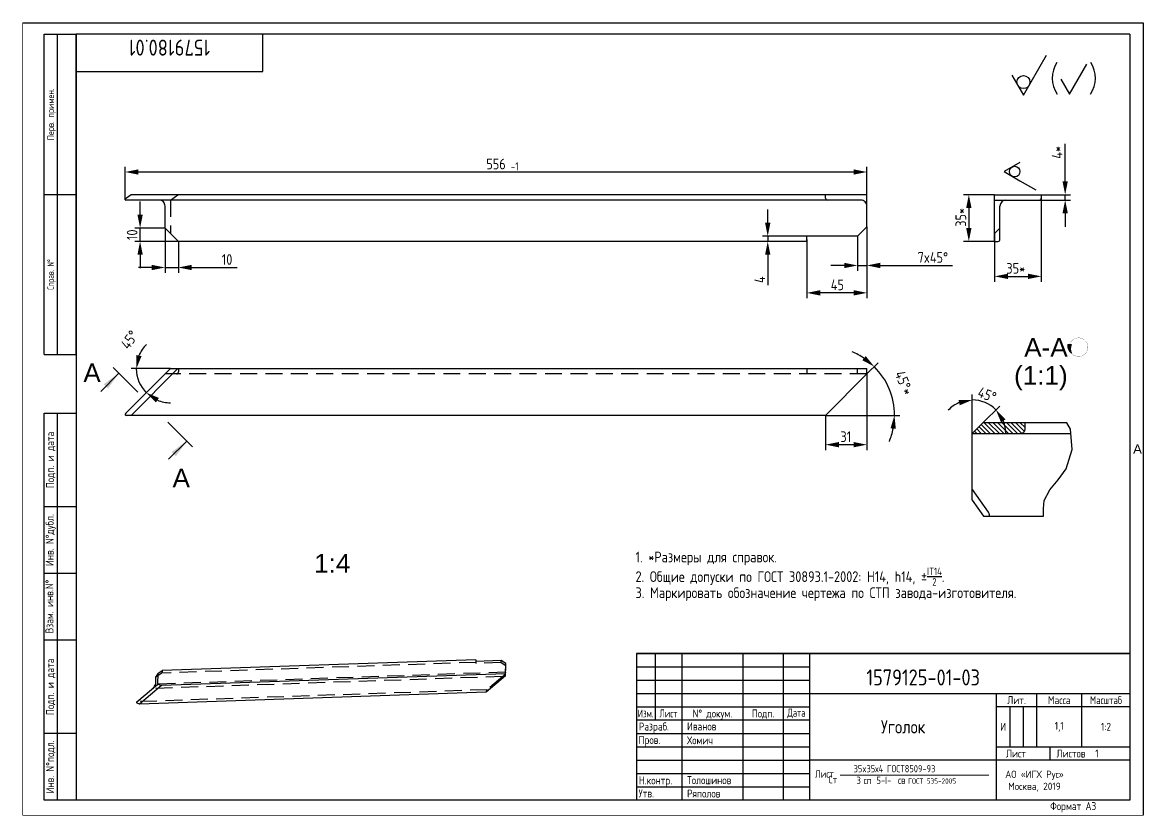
# Model space of a CAD drawing. Header units: millimetres. Extents: x 67 to 1345, y -32 to 378.
# Drawn here: x 66.5 to 486.7, y 58.6 to 355.8 of the extents above; entities that cross this region are included whole.
import ezdxf
from ezdxf.enums import TextEntityAlignment as Align

# ---------------------------------------------------------------- set-up
doc = ezdxf.new("R2010")
doc.units = ezdxf.units.MM
doc.linetypes.add('HIDDEN', pattern=[9.525, 6.35, -3.175])
for name, color, linetype in [('12_SURFACE_FINISH', 7, 'Continuous'), ('9_ALL_NOTES', 7, 'Continuous'), ('Bord', 1, 'Continuous'), ('Cont', 6, 'Continuous'), ('Dim', 7, 'Continuous'), ('Text', 3, 'Continuous'), ('Textb', 6, 'Continuous')]:
    doc.layers.add(name, color=color, linetype=linetype)
doc.layers.add('DEFAULT_2', color=8, linetype='HIDDEN', plot=False)
doc.styles.get("Standard").update_dxf_attribs({"font": 'arial.ttf'})
doc.styles.add('Style1', font='romans.shx', dxfattribs={"width": 0.8})
doc.styles.add('TEXTSTYLE_4', font='gostaproe.ttf')
doc.dimstyles.new('DIMSTYLE_3', dxfattribs={"dimtxt": 4, "dimasz": 5, "dimexe": 2, "dimexo": 0, "dimgap": 1, "dimtad": 1, "dimdec": 0, "dimlfac": 10, "dimdsep": 46, "dimtxsty": 'Standard', "dimblk": '_FILLED', "dimblk1": '_FILLED', "dimblk2": '_FILLED', "dimcen": 0.09, "dimadec": 0, "dimazin": 2, "dimtp": 0.8, "dimtm": 0.8, "dimtfac": 1, "dimtdec": 0, "dimtofl": 0, "dimtmove": 0, "dimatfit": 3, "dimldrblk": '_FILLED', "dimfxl": 1, "dimtolj": 1, "dimarcsym": 0})
doc.dimstyles.new('DIMSTYLE_7', dxfattribs={"dimtxt": 4, "dimasz": 5, "dimexe": 2, "dimexo": 0, "dimgap": 4, "dimtad": 1, "dimdec": 1, "dimlfac": 2, "dimdsep": 46, "dimtxsty": 'Standard', "dimblk": '_FILLED', "dimblk1": '_FILLED', "dimblk2": '_FILLED', "dimcen": 0.09, "dimadec": 1, "dimazin": 2, "dimtp": 0.5, "dimtm": 0.5, "dimtfac": 1, "dimtofl": 0, "dimtmove": 0, "dimatfit": 3, "dimldrblk": '_FILLED', "dimfxl": 1, "dimtolj": 1, "dimarcsym": 0})
doc.dimstyles.get("Standard").update_dxf_attribs({"dimtxt": 0.18, "dimasz": 0.18, "dimexe": 0.18, "dimexo": 0.0625, "dimgap": 0.09, "dimtad": 0, "dimtih": 1, "dimtoh": 1, "dimdec": 4, "dimzin": 0, "dimdsep": 46, "dimtxsty": 'Standard', "dimcen": 0.09, "dimadec": 0, "dimazin": 0, "dimtfac": 1, "dimtdec": 4, "dimtofl": 0, "dimtmove": 0, "dimatfit": 3, "dimfxl": 1, "dimtolj": 1, "dimtzin": 0, "dimarcsym": 0})

# ---------------------------------------------------------------- blocks, each defined once
blk = doc.blocks.new('A3')
at = {"layer": 'Bord'}
for p, q in [((230, 55), (295, 55)), ((230, 50), (295, 50)), ((230, 45), (295, 45)), ((370, 40), (370, 25)), ((375, 40), (375, 25)), ((230, 30), (295, 30)), ((230, 25), (295, 25)), ((230, 20), (295, 20)), ((230, 15), (295, 15)), ((230, 10), (295, 10))]:
    blk.add_line(p, q, dxfattribs=at)
at = {"layer": 'Cont'}
for p, q in [((415, 292), (20, 292)), ((20, 292), (20, 5)), ((90, 278), (90, 292)), ((415, 292), (415, 5)), ((20, 278), (90, 278)), ((8, 5), (8, 150)), ((8, 150), (20, 150)), ((13, 5), (13, 150)), ((8, 115), (20, 115)), ((20, 90), (8, 90)), ((20, 65), (8, 65)), ((230, 60), (415, 60)), ((415, 60), (230, 60)), ((230, 60), (230, 5)), ((237, 60), (237, 35)), ((247, 60), (247, 5)), ((270, 5), (270, 60)), ((285, 60), (285, 5)), ((295, 5), (295, 60)), ((295, 45), (415, 45)), ((365, 5), (365, 45)), ((380, 45), (380, 25)), ((397, 25), (397, 45)), ((230, 40), (295, 40)), ((415, 40), (365, 40)), ((295, 35), (230, 35)), ((20, 30), (8, 30)), ((365, 25), (415, 25)), ((385, 25), (385, 20)), ((415, 20), (295, 20)), ((20, 5), (8, 5)), ((415, 5), (20, 5))]:
    blk.add_line(p, q, dxfattribs=at)
at = {"layer": 'Text', "style": 'Style1', "width": 0.8}
for s, p in [('Подп. и дата', (10.5, 132.5)), ('Инв. N%%dдубл.', (10.5, 102.5)), ('Взам. инв.N%%d ', (10, 78.38)), ('Подп. и дата', (10.5, 47.5)), ('Инв. N%%dподл.', (10.5, 17.5))]:
    blk.add_text(s, height=3, rotation=90, dxfattribs=at).set_placement(p, align=Align.MIDDLE)
at = {"layer": 'Text', "style": 'Style1'}
for s, width, p in [('Лит.', 0.8, (372.5, 42.5)), ('Масса', 0.8, (388.5, 42.5)), ('Масштаб', 0.75, (406, 42.5)), ('Изм.', 0.7, (233.5, 37.5)), ('Лист', 0.7, (242, 37.5)), ('N%%d докум.', 0.8, (258.5, 37.5)), ('Подп.', 0.8, (277.5, 37.5)), ('Лист', 0.8, (372.27, 22.5)), ('Листов', 0.8, (392.9, 22.5))]:
    blk.add_text(s, height=3, dxfattribs=dict(at, width=width)).set_placement(p, align=Align.MIDDLE_CENTER)
at = {"layer": 'Text', "style": 'Style1', "width": 0.7}
blk.add_text('Дата', height=3, dxfattribs=at).set_placement((290, 37.5), align=Align.MIDDLE)
at = {"layer": 'Text', "style": 'Style1', "width": 0.8}
for s, p in [('Разpаб.', (230.92, 31.1)), ('Пpов.', (230.84, 26.08)), ('Н.контp.', (230.92, 10.92)), ('Утв.', (230.84, 6.06)), ('Фоpмат А3', (385.11, 1.29))]:
    blk.add_text(s, height=3, dxfattribs=at).set_placement(p)
at = {"layer": 'Text', "insert": (379.19, 12.14), "char_height": 2.7, "width": 28.4331, "attachment_point": 5, "style": 'Style1'}
blk.add_mtext('{\\W0.9;АО }«{\\W0.9;ИГХ\\~Рус}»{\\W0.9;\\PМосква, 2019}', dxfattribs=at)
at = {"layer": 'Text', "style": 'Style1', "width": 0.8}
for tag, p in [('ФИО', (249, 31)), ('И', (366.3, 31.02)), ('ФИО', (249, 26)), ('ГОСТ_СОРТАМЕНТА', (307, 14)), ('ФИО', (249, 11)), ('ФИО', (249, 6))]:
    blk.add_attdef(tag, p, '', height=3, dxfattribs=at)
for tag, p in [('200', (388.5, 32.5)), ('1:20', (406, 32.5))]:
    blk.add_attdef(tag, text='', height=3, dxfattribs=at).set_placement(p, align=Align.MIDDLE)
blk.add_attdef('СБОРОЧНЫЙ_ЧЕРТЕЖ', text='', height=3, dxfattribs=at).set_placement((330, 21.3), align=Align.CENTER)
for tag, p in [('1', (379, 22.5)), ('2', (402.6, 22.5))]:
    blk.add_attdef(tag, text='', height=3, dxfattribs=at).set_placement(p, align=Align.MIDDLE_CENTER)
blk.add_attdef('ЛИСТ', text='', height=3, dxfattribs=at).set_placement((295.75, 12.5), align=Align.MIDDLE_LEFT)
at = {"layer": 'Text', "style": 'Style1', "width": 0.7}
blk.add_attdef('%%OГОСТ_ТЕХ._ТРЕБОВАНИЙ', text='', height=3, dxfattribs=at).set_placement((307, 8), align=Align.BOTTOM_LEFT)
at = {"layer": 'Textb', "style": 'Style1', "width": 0.8}
blk.add_attdef('1234567', (79, 290), '', height=6, rotation=180, dxfattribs=at)
blk.add_attdef('1234567', (333.4, 48), '', height=6, dxfattribs=at)
blk.add_attdef('НАИМЕНОВАНИЕ', text='', height=5, dxfattribs=at).set_placement((330, 30), align=Align.CENTER)
blk = doc.blocks.new('SYM_65_BL11', base_point=(385.49, 274.81))
at = {"layer": '12_SURFACE_FINISH', "color": 2, "linetype": 'Continuous'}
for p, q in [((375.05, 269.5), (383.71, 284.5)), ((395.58, 275.53), (398.83, 281.16)), ((370.72, 277), (375.05, 269.5)), ((389.09, 275.53), (392.34, 269.91)), ((392.34, 269.91), (395.58, 275.53))]:
    blk.add_line(p, q, dxfattribs=at)
blk.add_circle((375.06, 274.42), 2.44, dxfattribs=at)
for centre, start, end in [((396.61, 275.86), 146.7128, 214.1116), ((391.29, 275.86), 325.8884, 33.2872)]:
    blk.add_arc(centre, 10.74, start, end, dxfattribs=at)
blk = doc.blocks.new('_FILLED')
at = {"color": 0, "linetype": 'ByBlock'}
blk.add_solid([(0, 0), (-1, 0.2), (-1, -0.2)], dxfattribs=at)
blk = doc.blocks.new('*D9')
at = {"layer": 'Defpoints', "color": 0, "linetype": 'Continuous', "transparency": 16777216}
for p in [(428.76, 212.65), (422.49, 201.78), (426.4, 205.69), (426.49, 205.78), (422.49, 201.66)]:
    blk.add_point(p, dxfattribs=at)
at = {"layer": 'Dim', "color": 0, "linetype": 'Continuous', "lineweight": -2, "transparency": 16777216}
for p, q in [((422.49, 201.78), (422.49, 216.33)), ((426.49, 205.78), (432.78, 212.07))]:
    blk.add_line(p, q, dxfattribs=at)
for start, end in [(45, 90), (112.9785, 135.9571), (359.0429, 22.0215)]:
    blk.add_arc((422.49, 201.78), 12.55, start, end, dxfattribs=at)
at = {"layer": 'Dim', "color": 0, "linetype": 'Continuous', "lineweight": -2, "transparency": 16777216, "xscale": 5, "yscale": 5, "zscale": 5}
for p, rotation in [((422.49, 214.33), 11.489270143665959), ((431.36, 210.66), 123.51072985635034)]:
    blk.add_blockref('_FILLED', p, dxfattribs=dict(at, rotation=rotation))
at = {"layer": 'Dim', "color": 0, "linetype": 'Continuous', "transparency": 16777216, "insert": (428.78, 218.17), "char_height": 4, "attachment_point": 2, "rotation": 339.0021, "style": 'Style1'}
blk.add_mtext('\\A1;45°', dxfattribs=at)
blk = doc.blocks.new('*D10')
at = {"layer": 'Defpoints', "color": 0, "linetype": 'Continuous', "transparency": 16777216}
for p in [(119.98, 278.75), (124.98, 273.75), (124.98, 263.98)]:
    blk.add_point(p, dxfattribs=at)
at = {"layer": 'Dim', "color": 0, "linetype": 'Continuous', "lineweight": -2, "transparency": 16777216}
for p, q in [((119.98, 278.75), (119.98, 261.98)), ((124.98, 273.75), (124.98, 261.98)), ((114.98, 263.98), (109.98, 263.98)), ((119.98, 263.98), (124.98, 263.98)), ((129.98, 263.98), (146.97, 263.98))]:
    blk.add_line(p, q, dxfattribs=at)
at = {"layer": 'Dim', "color": 0, "linetype": 'Continuous', "lineweight": -2, "transparency": 16777216, "xscale": 5, "yscale": 5, "zscale": 5}
blk.add_blockref('_FILLED', (119.98, 263.98), dxfattribs=at)
at = {"layer": 'Dim', "color": 0, "linetype": 'Continuous', "lineweight": -2, "transparency": 16777216, "xscale": 5, "yscale": 5, "zscale": 5, "rotation": 180}
blk.add_blockref('_FILLED', (124.98, 263.98), dxfattribs=at)
at = {"layer": 'Dim', "color": 0, "linetype": 'Continuous', "transparency": 16777216, "insert": (141.24, 268.98), "char_height": 4, "attachment_point": 1, "style": 'Style1'}
blk.add_mtext('\\A1;10', dxfattribs=at)
blk = doc.blocks.new('*D11')
at = {"layer": 'Defpoints', "color": 0, "linetype": 'Continuous', "transparency": 16777216}
for p in [(110.62, 278.75), (119.98, 278.75), (124.98, 273.75)]:
    blk.add_point(p, dxfattribs=at)
at = {"layer": 'Dim', "color": 0, "linetype": 'Continuous', "lineweight": -2, "transparency": 16777216}
for p, q in [((110.62, 283.75), (110.62, 288.75)), ((119.98, 278.75), (108.62, 278.75)), ((110.62, 273.75), (110.62, 278.75)), ((124.98, 273.75), (108.62, 273.75)), ((110.62, 268.75), (110.62, 263.75))]:
    blk.add_line(p, q, dxfattribs=at)
at = {"layer": 'Dim', "color": 0, "linetype": 'Continuous', "lineweight": -2, "transparency": 16777216, "xscale": 5, "yscale": 5, "zscale": 5}
for p, rotation in [((110.62, 278.75), 270), ((110.62, 273.75), 90)]:
    blk.add_blockref('_FILLED', p, dxfattribs=dict(at, rotation=rotation))
at = {"layer": 'Dim', "color": 0, "linetype": 'Continuous', "transparency": 16777216, "insert": (105.62, 276.25), "char_height": 4, "attachment_point": 2, "rotation": 90, "style": 'Style1'}
blk.add_mtext('\\A1;10', dxfattribs=at)
blk = doc.blocks.new('*D12')
at = {"layer": 'Defpoints', "color": 0, "linetype": 'Continuous', "transparency": 16777216}
for p in [(383.03, 279.25), (379.53, 275.75), (383.03, 264.74)]:
    blk.add_point(p, dxfattribs=at)
at = {"layer": 'Dim', "color": 0, "linetype": 'Continuous', "lineweight": -2, "transparency": 16777216}
for p, q in [((383.03, 279.25), (383.03, 262.74)), ((379.53, 275.75), (379.53, 262.74)), ((374.53, 264.74), (369.53, 264.74)), ((379.53, 264.74), (383.03, 264.74)), ((388.03, 264.74), (415.05, 264.74))]:
    blk.add_line(p, q, dxfattribs=at)
at = {"layer": 'Dim', "color": 0, "linetype": 'Continuous', "lineweight": -2, "transparency": 16777216, "xscale": 5, "yscale": 5, "zscale": 5}
blk.add_blockref('_FILLED', (379.53, 264.74), dxfattribs=at)
at = {"layer": 'Dim', "color": 0, "linetype": 'Continuous', "lineweight": -2, "transparency": 16777216, "xscale": 5, "yscale": 5, "zscale": 5, "rotation": 180}
blk.add_blockref('_FILLED', (383.03, 264.74), dxfattribs=at)
at = {"layer": 'Dim', "color": 0, "linetype": 'Continuous', "transparency": 16777216, "insert": (402.01, 269.74), "char_height": 4, "attachment_point": 1, "style": 'Style1'}
blk.add_mtext('\\A1;7x45°', dxfattribs=at)
blk = doc.blocks.new('*D13')
at = {"layer": 'Defpoints', "color": 0, "linetype": 'Continuous', "transparency": 16777216}
for p in [(345.85, 275.75), (360.53, 275.75), (360.53, 273.75)]:
    blk.add_point(p, dxfattribs=at)
at = {"layer": 'Dim', "color": 0, "linetype": 'Continuous', "lineweight": -2, "transparency": 16777216}
for p, q in [((345.85, 280.75), (345.85, 285.75)), ((360.53, 275.75), (343.85, 275.75)), ((360.53, 273.75), (343.85, 273.75)), ((345.85, 275.75), (345.85, 273.75)), ((345.85, 268.75), (345.85, 257.37))]:
    blk.add_line(p, q, dxfattribs=at)
at = {"layer": 'Dim', "color": 0, "linetype": 'Continuous', "lineweight": -2, "transparency": 16777216, "xscale": 5, "yscale": 5, "zscale": 5}
for p, rotation in [((345.85, 275.75), 270), ((345.85, 273.75), 90)]:
    blk.add_blockref('_FILLED', p, dxfattribs=dict(at, rotation=rotation))
at = {"layer": 'Dim', "color": 0, "linetype": 'Continuous', "transparency": 16777216, "insert": (340.85, 260.66), "char_height": 4, "attachment_point": 3, "rotation": 90, "style": 'Style1'}
blk.add_mtext('\\A1;4', dxfattribs=at)
blk = doc.blocks.new('*D14')
at = {"layer": 'Defpoints', "color": 0, "linetype": 'Continuous', "transparency": 16777216}
for p in [(383.03, 279.25), (360.53, 274.5), (360.53, 254.48)]:
    blk.add_point(p, dxfattribs=at)
at = {"layer": 'Dim', "color": 0, "linetype": 'Continuous', "lineweight": -2, "transparency": 16777216}
for p, q in [((383.03, 279.25), (383.03, 252.48)), ((360.53, 274.5), (360.53, 252.48)), ((378.03, 254.48), (365.53, 254.48))]:
    blk.add_line(p, q, dxfattribs=at)
at = {"layer": 'Dim', "color": 0, "linetype": 'Continuous', "lineweight": -2, "transparency": 16777216, "xscale": 5, "yscale": 5, "zscale": 5, "rotation": 180}
blk.add_blockref('_FILLED', (360.53, 254.48), dxfattribs=at)
at = {"layer": 'Dim', "color": 0, "linetype": 'Continuous', "lineweight": -2, "transparency": 16777216, "xscale": 5, "yscale": 5, "zscale": 5}
blk.add_blockref('_FILLED', (383.03, 254.48), dxfattribs=at)
at = {"layer": 'Dim', "color": 0, "linetype": 'Continuous', "transparency": 16777216, "insert": (371.95, 259.48), "char_height": 4, "attachment_point": 2, "style": 'Style1'}
blk.add_mtext('\\A1;45', dxfattribs=at)
blk = doc.blocks.new('*D15')
at = {"layer": '9_ALL_NOTES', "color": 0, "linetype": 'Continuous', "lineweight": -2, "transparency": 16777216}
for p, q in [((383.03, 224.08), (387.2, 228.25)), ((367.53, 208.58), (395.34, 208.58))]:
    blk.add_line(p, q, dxfattribs=at)
for start, end in [(56.1155, 67.2309), (360, 45), (337.7691, 348.8845)]:
    blk.add_arc((367.53, 208.58), 25.81, start, end, dxfattribs=at)
at = {"layer": 'Defpoints', "color": 0, "linetype": 'Continuous', "transparency": 16777216}
for p in [(382.85, 223.9), (383.03, 224.08), (392.46, 215.26), (367.27, 208.58), (367.53, 208.58)]:
    blk.add_point(p, dxfattribs=at)
at = {"layer": '9_ALL_NOTES', "color": 0, "linetype": 'Continuous', "lineweight": -2, "transparency": 16777216, "xscale": 5, "yscale": 5, "zscale": 5}
for p, rotation in [((385.78, 226.84), 320.5577365088562), ((393.34, 208.58), 84.44226349113694)]:
    blk.add_blockref('_FILLED', p, dxfattribs=dict(at, rotation=rotation))
at = {"layer": '9_ALL_NOTES', "color": 0, "linetype": 'Continuous', "transparency": 16777216, "insert": (398.77, 221.52), "char_height": 4, "attachment_point": 2, "rotation": 292.5, "style": 'Style1'}
blk.add_mtext('\\A1;45°*', dxfattribs=at)
blk = doc.blocks.new('*D16')
at = {"layer": 'Defpoints', "color": 0, "linetype": 'Continuous', "transparency": 16777216}
for p in [(383.03, 224.08), (367.53, 208.58), (367.53, 197.59)]:
    blk.add_point(p, dxfattribs=at)
at = {"layer": 'Dim', "color": 0, "linetype": 'Continuous', "lineweight": -2, "transparency": 16777216}
for p, q in [((383.03, 224.08), (383.03, 195.59)), ((367.53, 208.58), (367.53, 195.59)), ((378.03, 197.59), (372.53, 197.59))]:
    blk.add_line(p, q, dxfattribs=at)
at = {"layer": 'Dim', "color": 0, "linetype": 'Continuous', "lineweight": -2, "transparency": 16777216, "xscale": 5, "yscale": 5, "zscale": 5, "rotation": 180}
blk.add_blockref('_FILLED', (367.53, 197.59), dxfattribs=at)
at = {"layer": 'Dim', "color": 0, "linetype": 'Continuous', "lineweight": -2, "transparency": 16777216, "xscale": 5, "yscale": 5, "zscale": 5}
blk.add_blockref('_FILLED', (383.03, 197.59), dxfattribs=at)
at = {"layer": 'Dim', "color": 0, "linetype": 'Continuous', "transparency": 16777216, "insert": (375.1, 202.59), "char_height": 4, "attachment_point": 2, "style": 'Style1'}
blk.add_mtext('\\A1;31', dxfattribs=at)
blk = doc.blocks.new('*D17')
at = {"layer": 'Defpoints', "color": 0, "linetype": 'Continuous', "transparency": 16777216}
for p in [(105, 299.76), (105, 289.39), (383.03, 287)]:
    blk.add_point(p, dxfattribs=at)
at = {"layer": 'Dim', "color": 0, "linetype": 'Continuous', "lineweight": -2, "transparency": 16777216}
for p, q in [((105, 289.39), (105, 301.76)), ((378.03, 299.76), (110, 299.76)), ((383.03, 287), (383.03, 301.76))]:
    blk.add_line(p, q, dxfattribs=at)
at = {"layer": 'Dim', "color": 0, "linetype": 'Continuous', "lineweight": -2, "transparency": 16777216, "xscale": 5, "yscale": 5, "zscale": 5, "rotation": 180}
blk.add_blockref('_FILLED', (105, 299.76), dxfattribs=at)
at = {"layer": 'Dim', "color": 0, "linetype": 'Continuous', "lineweight": -2, "transparency": 16777216, "xscale": 5, "yscale": 5, "zscale": 5}
blk.add_blockref('_FILLED', (383.03, 299.76), dxfattribs=at)
at = {"layer": 'Dim', "color": 0, "linetype": 'Continuous', "transparency": 16777216, "insert": (244.01, 304.76), "char_height": 4, "attachment_point": 2, "style": 'Style1'}
blk.add_mtext('\\A1;556', dxfattribs=at)
blk = doc.blocks.new('*D18')
at = {"layer": 'Defpoints', "color": 0, "linetype": 'Continuous', "transparency": 16777216}
for p in [(124.81, 226.08), (124.94, 226.08), (110.92, 219.69), (112.95, 217.05), (113.04, 217.14)]:
    blk.add_point(p, dxfattribs=at)
at = {"layer": 'Dim', "color": 0, "linetype": 'Continuous', "lineweight": -2, "transparency": 16777216}
blk.add_line((121.98, 226.08), (107.21, 226.08), dxfattribs=at)
for start, end in [(134.8703, 157.4352), (180, 225), (247.5648, 270.1297)]:
    blk.add_arc((121.98, 226.08), 12.78, start, end, dxfattribs=at)
at = {"layer": 'Dim', "color": 0, "linetype": 'Continuous', "lineweight": -2, "transparency": 16777216, "xscale": 5, "yscale": 5, "zscale": 5}
for p, rotation in [((109.21, 226.08), 258.71757775102054), ((112.95, 217.05), 146.28242224905378)]:
    blk.add_blockref('_FILLED', p, dxfattribs=dict(at, rotation=rotation))
at = {"layer": 'Dim', "color": 0, "linetype": 'Continuous', "transparency": 16777216, "insert": (105.01, 238.07), "char_height": 4, "attachment_point": 2, "rotation": 54.774, "style": 'Style1'}
blk.add_mtext('\\A1;45°', dxfattribs=at)
blk = doc.blocks.new('*D19')
at = {"layer": 'Defpoints', "color": 0, "linetype": 'Continuous', "transparency": 16777216}
for p in [(448.37, 291.25), (430.87, 276.75), (448.37, 260.66)]:
    blk.add_point(p, dxfattribs=at)
at = {"layer": 'Dim', "color": 0, "linetype": 'Continuous', "lineweight": -2, "transparency": 16777216}
for p, q in [((448.37, 291.25), (448.37, 258.66)), ((430.87, 276.75), (430.87, 258.66)), ((435.87, 260.66), (443.37, 260.66))]:
    blk.add_line(p, q, dxfattribs=at)
at = {"layer": 'Dim', "color": 0, "linetype": 'Continuous', "lineweight": -2, "transparency": 16777216, "xscale": 5, "yscale": 5, "zscale": 5, "rotation": 180}
blk.add_blockref('_FILLED', (430.87, 260.66), dxfattribs=at)
at = {"layer": 'Dim', "color": 0, "linetype": 'Continuous', "lineweight": -2, "transparency": 16777216, "xscale": 5, "yscale": 5, "zscale": 5}
blk.add_blockref('_FILLED', (448.37, 260.66), dxfattribs=at)
at = {"layer": 'Dim', "color": 0, "linetype": 'Continuous', "transparency": 16777216, "insert": (438.81, 265.66), "char_height": 4, "attachment_point": 2, "style": 'Style1'}
blk.add_mtext('\\A1;35*', dxfattribs=at)
blk = doc.blocks.new('*D20')
at = {"layer": 'Defpoints', "color": 0, "linetype": 'Continuous', "transparency": 16777216}
for p in [(430.87, 291.25), (421.22, 273.75), (430.87, 273.75)]:
    blk.add_point(p, dxfattribs=at)
at = {"layer": 'Dim', "color": 0, "linetype": 'Continuous', "lineweight": -2, "transparency": 16777216}
for p, q in [((430.87, 291.25), (419.22, 291.25)), ((421.22, 286.25), (421.22, 278.75)), ((430.87, 273.75), (419.22, 273.75))]:
    blk.add_line(p, q, dxfattribs=at)
at = {"layer": 'Dim', "color": 0, "linetype": 'Continuous', "lineweight": -2, "transparency": 16777216, "xscale": 5, "yscale": 5, "zscale": 5}
for p, rotation in [((421.22, 291.25), 90), ((421.22, 273.75), 270)]:
    blk.add_blockref('_FILLED', p, dxfattribs=dict(at, rotation=rotation))
at = {"layer": 'Dim', "color": 0, "linetype": 'Continuous', "transparency": 16777216, "insert": (416.22, 282.76), "char_height": 4, "attachment_point": 2, "rotation": 90, "style": 'Style1'}
blk.add_mtext('\\A1;35*', dxfattribs=at)
blk = doc.blocks.new('*D21')
at = {"layer": 'Defpoints', "color": 0, "linetype": 'Continuous', "transparency": 16777216}
for p in [(448.37, 291.25), (457.32, 291.25), (447.62, 289.25)]:
    blk.add_point(p, dxfattribs=at)
at = {"layer": 'Dim', "color": 0, "linetype": 'Continuous', "lineweight": -2, "transparency": 16777216}
for p, q in [((457.32, 296.25), (457.32, 310.3)), ((448.37, 291.25), (459.32, 291.25)), ((457.32, 289.25), (457.32, 291.25)), ((447.62, 289.25), (459.32, 289.25)), ((457.32, 284.25), (457.32, 279.25))]:
    blk.add_line(p, q, dxfattribs=at)
at = {"layer": 'Dim', "color": 0, "linetype": 'Continuous', "lineweight": -2, "transparency": 16777216, "xscale": 5, "yscale": 5, "zscale": 5}
for p, rotation in [((457.32, 291.25), 270), ((457.32, 289.25), 90)]:
    blk.add_blockref('_FILLED', p, dxfattribs=dict(at, rotation=rotation))
at = {"layer": 'Dim', "color": 0, "linetype": 'Continuous', "transparency": 16777216, "insert": (452.32, 304.73), "char_height": 4, "attachment_point": 1, "rotation": 90, "style": 'Style1'}
blk.add_mtext('\\A1;4*', dxfattribs=at)
blk = doc.blocks.new('POVERNUTO_BL10', base_point=(395.44, 188.73))
at = {"color": 2, "linetype": 'Continuous'}
blk.add_line((391.67, 189.81), (392.99, 189.81), dxfattribs=at)
at = {"color": 2, "linetype": 'Continuous', "const_width": 0.0666}
blk.add_lwpolyline([(392.22, 188.74, 1), (399.22, 188.74, 1)], format="xyb", close=True, dxfattribs=at)
at = {"color": 2, "linetype": 'Continuous'}
for centre, radius, start, end in [((396.16, 189.72), 4.49, 178.7996, 226.3387), ((396.27, 188.21), 3.65, 153.9077, 208.4444)]:
    blk.add_arc(centre, radius, start, end, dxfattribs=at)
for points in [[(391.71, 189.07), (391.67, 189.81), (392.99, 189.81)], [(392.74, 189.16), (391.71, 189.07), (392.99, 189.81)], [(392.74, 189.16), (392.63, 188.48), (391.71, 189.07)], [(391.88, 188.99), (391.82, 189.67), (392.75, 189.67)], [(392.55, 189.05), (391.88, 188.99), (392.75, 189.67)], [(391.88, 188.34), (391.71, 189.07), (392.63, 188.48)], [(392.55, 189.05), (392.46, 188.4), (391.88, 188.99)], [(392.03, 188.33), (391.88, 188.99), (392.46, 188.4)], [(392.63, 188.48), (392.64, 187.79), (391.88, 188.34)], [(392.17, 187.66), (391.88, 188.34), (392.64, 187.79)], [(392.46, 188.4), (392.49, 187.75), (392.03, 188.33)], [(392.29, 187.7), (392.03, 188.33), (392.49, 187.75)], [(392.64, 187.79), (392.79, 187.11), (392.17, 187.66)], [(392.56, 187.02), (392.17, 187.66), (392.79, 187.11)], [(392.49, 187.75), (392.64, 187.11), (392.29, 187.7)], [(392.79, 187.11), (393.06, 186.47), (392.56, 187.02)]]:
    blk.add_solid(points, dxfattribs=at)
blk = doc.blocks.new('SF2_BL12', base_point=(165.03, 207.3))
at = {"layer": '12_SURFACE_FINISH', "color": 2, "linetype": 'Continuous'}
for p, q in [((165.02, 212.44), (159.09, 209.02)), ((159.09, 209.02), (165.02, 205.6)), ((165.02, 205.6), (170.97, 202.16))]:
    blk.add_line(p, q, dxfattribs=at)
blk.add_circle((163.06, 209.02), 1.98, dxfattribs=at)

msp = doc.modelspace()

# ---------------------------------------------------------------- hatches: boundary and pattern name
at = {"layer": 'Dim', "linetype": 'Continuous'}
h = msp.add_hatch(dxfattribs=at)
h.set_pattern_fill('ANSI31', color=256, angle=90, style=0, pattern_type=2)
h.set_pattern_definition([(135, (422.4891, 201.7825), (-0.84656, -0.84656), [])])
edge = h.paths.add_edge_path()
edge.add_line((422.48908, 201.78246), (426.48908, 205.78246))
edge.add_line((426.48908, 205.78246), (442.28807, 205.78246))
edge.add_line((442.28807, 205.78246), (442.28807, 203.28246))
edge.add_spline(control_points=[(442.28807, 203.28246), (442.28834, 203.12788), (442.22512, 202.83206), (441.92571, 202.39968), (441.46171, 202.06468), (440.86937, 201.83882), (440.41259, 201.78631), (440.16675, 201.78246)], knot_values=[0, 0, 0, 0, 0.2, 0.4, 0.6, 0.8, 1, 1, 1, 1], degree=3, periodic=0)
edge.add_line((440.16675, 201.78246), (422.48908, 201.78246))

# ---------------------------------------------------------------- linework, layer by layer
at = {"color": 7, "linetype": 'Continuous'}
for p, q in [((107.3134, 291.2535), (105.54563, 290.0035)), ((383.0287, 291.2535), (107.3134, 291.2535)), ((367.5287, 290.0035), (367.5287, 291.2535)), ((383.0287, 279.2535), (383.0287, 291.2535)), ((430.8716, 273.7535), (430.8716, 291.2535)), ((430.8716, 291.2535), (448.3716, 291.2535)), ((448.3716, 291.2535), (448.3716, 290.0035)), ((380.7787, 289.2535), (105.23497, 289.2535)), ((119.98497, 278.7535), (119.98497, 287.0035)), ((430.8716, 289.2535), (447.6216, 289.2535)), ((432.8716, 274.5035), (432.8716, 287.0035)), ((124.98497, 273.7535), (119.98497, 278.7535)), ((379.5287, 275.7535), (383.0287, 279.2535)), ((430.8716, 276.7535), (432.8716, 278.7535)), ((360.5287, 273.7535), (124.98497, 273.7535)), ((379.5287, 275.7535), (360.5287, 275.7535)), ((360.5287, 273.7535), (360.5287, 275.7535)), ((430.8716, 273.7535), (432.1216, 273.7535)), ((100.57908, 226.48933), (109.77147, 217.29694)), ((105.23497, 209.33344), (121.98497, 226.08344)), ((124.8134, 226.08344), (107.3134, 208.58344)), ((121.98497, 226.08344), (383.0287, 226.08344)), ((383.0287, 224.08344), (367.5287, 208.58344)), ((383.0287, 224.08344), (383.0287, 226.08344)), ((367.5287, 208.58344), (105.54563, 208.58344)), ((121.04299, 206.02543), (130.23537, 196.83304)), ((426.48908, 205.78246), (422.48908, 201.78246)), ((422.48908, 176.78246), (422.48908, 201.78246)), ((422.48908, 201.78246), (459.48247, 201.78246)), ((457.98535, 205.78246), (426.48908, 205.78246)), ((442.28807, 203.28246), (442.28807, 205.78246)), ((422.48908, 180.78246), (428.49949, 172.28246)), ((422.48908, 176.78246), (426.73172, 170.78246)), ((426.73172, 170.78246), (449.21713, 170.78246)), ((236.44392, 117.02774), (118.87544, 112.99586)), ((236.44392, 117.02774), (236.43, 116.37613)), ((245.91359, 116.70136), (236.43, 116.37613)), ((236.44392, 117.02774), (236.47959, 116.55413)), ((247.6362, 115.62094), (245.91359, 116.70136)), ((247.55267, 111.71127), (247.6362, 115.62094)), ((247.60974, 110.95349), (247.69327, 114.86317)), ((247.69327, 114.86317), (247.6362, 115.62094)), ((116.40203, 110.52346), (116.3446, 107.83556)), ((117.35715, 111.96708), (116.40203, 110.52346)), ((117.27014, 107.89451), (117.35715, 111.96708)), ((117.35715, 111.96708), (118.87544, 112.99586)), ((247.55267, 111.71127), (118.66799, 107.29131)), ((247.60974, 110.95349), (240.31543, 104.81538)), ((247.60974, 110.95349), (247.55267, 111.71127)), ((109.38757, 101.26139), (117.27014, 107.89451)), ((118.66799, 107.29131), (110.43247, 100.36119)), ((117.27014, 107.89451), (118.66799, 107.29131)), ((240.31543, 104.81538), (110.43247, 100.36119)), ((110.43247, 100.36119), (109.55882, 100.73819))]:
    msp.add_line(p, q, dxfattribs=at)
at = {"color": 2, "linetype": 'Continuous', "lineweight": 18}
msp.add_line((373.01285, 73.78948), (428.68405, 73.7917), dxfattribs=at)
at = {"color": 7, "linetype": 'Continuous', "const_width": 0.2}
msp.add_lwpolyline([(66.60996, 58.70979), (66.60996, 355.70979)], dxfattribs=at)
at = {"color": 7, "linetype": 'Continuous'}
for points in [[(440.16675, 201.78246), (440.52291, 201.80557), (440.8539, 201.86334), (441.16143, 201.95734), (441.44032, 202.08287), (441.68766, 202.23699), (441.89828, 202.41591), (442.06721, 202.61772), (442.19103, 202.83395), (442.26401, 203.0544), (442.28807, 203.28246)], [(428.49949, 170.78246), (428.64881, 170.79961), (428.76818, 170.85113), (428.859, 170.93829), (428.9171, 171.05727), (428.93851, 171.20586), (428.92409, 171.38054), (428.87364, 171.57771), (428.78644, 171.79536), (428.66163, 172.02987), (428.49949, 172.28246)]]:
    msp.add_lwpolyline(points, dxfattribs=at)
for centre, radius, start, end in [((447.6216, 290.0035), 0.75, 270, 0), ((435.1216, 287.0035), 2.25, 90, 180), ((432.1216, 274.5035), 0.75, 270, 0)]:
    msp.add_arc(centre, radius, start, end, dxfattribs=at)
for centre, major_axis, ratio, start_param, end_param in [((106.29563, 290.0035), (1.28672, 0.66606), 0.267949192, 2.048454636, 3.619250963), ((368.2787, 290.0035), (0.75, 0), 1, -3.141592654, -1.570796327), ((117.73497, 287.0035), (0, 2.25), 1, -1.570796327, 0), ((380.7787, 287.0035), (0, 2.25), 1, -1.570796327, 0), ((106.29563, 209.33344), (1.28033, 0.53033), 0.414213562, 2.35619449, 3.926990817), ((115.28575, 106.94454), (0.98695, 1.10135), 0.348531566, -1.956514371, -0.385718044), ((109.91177, 101.03519), (0.63164, -0.0333), 0.588699034, 2.580022831, 4.150819158)]:
    msp.add_ellipse(centre, major_axis=major_axis, ratio=ratio, start_param=start_param, end_param=end_param, dxfattribs=at)
msp.add_open_spline([(236.47959, 116.55413), (236.48057, 116.54105), (236.48464, 116.48255), (236.48766, 116.42397), (236.48962, 116.37848)], degree=3, knots=[0, 0, 0, 0, 0.223577541, 1, 1, 1, 1], dxfattribs=at)
at = {"layer": 'Cont'}
for p, q in [((66.60996, 355.70979), (486.60996, 355.70979)), ((486.60996, 355.70979), (486.60996, 58.70979)), ((74.61046, 351.36837), (86.61046, 351.36837)), ((74.61046, 231.36837), (74.61046, 351.36837)), ((74.61046, 351.36837), (86.61046, 351.36837)), ((79.61046, 231.36837), (79.61046, 351.36837)), ((86.61046, 231.36837), (86.61046, 351.36837)), ((86.61047, 351.36836), (86.61047, 337.36836)), ((74.61046, 291.36837), (86.61046, 291.36837)), ((74.61046, 231.36837), (86.61046, 231.36837))]:
    msp.add_line(p, q, dxfattribs=at)
at = {"layer": 'Cont', "const_width": 0.2}
msp.add_lwpolyline([(66.60996, 58.70979), (486.60996, 58.70979)], dxfattribs=at)
at = {"layer": 'DEFAULT_2', "color": 8, "linetype": 'HIDDEN'}
for p, q in [((121.98497, 289.2535), (124.8134, 291.2535)), ((121.98497, 289.2535), (121.98497, 276.7535)), ((383.0287, 224.08344), (119.98497, 224.08344)), ((124.98497, 226.08344), (124.98497, 224.83344)), ((360.5287, 226.08344), (360.5287, 224.08344)), ((379.5287, 224.08344), (379.5287, 226.08344)), ((236.49577, 116.02561), (118.55294, 111.98088)), ((236.43, 116.37613), (236.48707, 115.61835)), ((236.49577, 116.02561), (236.48707, 115.61835)), ((245.97066, 115.94358), (236.48707, 115.61835)), ((245.97066, 115.94358), (245.91359, 116.70136)), ((245.97066, 115.94358), (247.69327, 114.86317)), ((246.56481, 110.71409), (115.27008, 106.21148)), ((247.63933, 112.33817), (116.3446, 107.83556)), ((116.40203, 110.52346), (118.55294, 111.98088)), ((118.87544, 112.99586), (118.91111, 112.52224)), ((246.56481, 110.71409), (240.6823, 105.764)), ((240.6823, 105.764), (109.38757, 101.26139)), ((240.32413, 105.22264), (240.31543, 104.81538))]:
    msp.add_line(p, q, dxfattribs=at)
msp.add_arc((228.73007, 116.0442), 7.76676, 1.7517323, 2.4667726, dxfattribs=at)
for centre, major_axis, ratio, start_param, end_param in [((124.23497, 224.83344), (0.75, 0), 1, -1.570796327, 0), ((118.53154, 112.26505), (0.3422, 0.34665), 0.477804009, -1.965251667, -0.39445534), ((246.58047, 111.44715), (0.98695, 1.10135), 0.348531566, -1.956514371, -0.385718044), ((240.67708, 105.51965), (0.32898, 0.36712), 0.348531566, 1.185078283, 2.75587461)]:
    msp.add_ellipse(centre, major_axis=major_axis, ratio=ratio, start_param=start_param, end_param=end_param, dxfattribs=at)
msp.add_open_spline([(236.49319, 116.28162), (236.49393, 116.25751), (236.4961, 116.1722), (236.49708, 116.08682), (236.49577, 116.02561)], degree=3, knots=[0, 0, 0, 0, 0.282582879, 1, 1, 1, 1], dxfattribs=at)
at = {"layer": 'Dim', "linetype": 'Continuous'}
for p, q in [((459.36904, 203.34963), (457.98535, 205.78246)), ((459.91588, 195.79432), (459.36904, 203.34963)), ((457.65508, 188.49582), (459.91588, 195.79432)), ((454.65002, 184.39643), (457.65508, 188.49582)), ((451.52581, 180.67182), (454.65002, 184.39643)), ((449.20925, 173.72633), (449.51066, 176.64939)), ((449.51066, 176.64939), (451.52581, 180.67182)), ((449.21713, 170.78246), (449.20925, 173.72633))]:
    msp.add_line(p, q, dxfattribs=at)

# ---------------------------------------------------------------- block references
ref = msp.add_blockref('A3', (66.60996, 59.36836))
ref.add_attrib('ФИО', 'Хомич', (315.60996, 85.3208), dxfattribs={"layer": 'Text', "height": 3, "style": 'Style1', "width": 0.8})
ref.add_attrib('ФИО', 'Иванов', (315.60996, 90.54005), dxfattribs={"layer": 'Text', "height": 3, "style": 'Style1', "width": 0.8})
ref.add_attrib('ФИО', 'Толошинов', (315.60996, 70.36836), dxfattribs={"layer": 'Text', "height": 3, "style": 'Style1', "width": 0.8})
ref.add_attrib('ФИО', 'Ряполов', (315.60996, 65.36836), dxfattribs={"layer": 'Text', "height": 3, "style": 'Style1', "width": 0.8})
ref.add_attrib('1234567', '1579125-01-03', dxfattribs={"layer": 'Textb', "height": 6, "style": 'Style1', "width": 0.8}).set_placement((404.10996, 107.36836), align=Align.CENTER)
ref.add_attrib('НАИМЕНОВАНИЕ', 'Уголок', dxfattribs={"layer": 'Textb', "height": 5, "style": 'Style1', "width": 0.8}).set_placement((396.60996, 89.36836), align=Align.CENTER)
ref.add_attrib('И', 'И', dxfattribs={"layer": 'Text', "height": 3, "style": 'Style1', "width": 0.8}).set_placement((434.10996, 90.38586), align=Align.CENTER)
ref.add_attrib('200', '1,1', dxfattribs={"layer": 'Text', "height": 3, "style": 'Style1', "width": 0.8}).set_placement((455.10996, 91.86836), align=Align.MIDDLE)
ref.add_attrib('1:20', '1:2', dxfattribs={"layer": 'Text', "height": 3, "style": 'Style1', "width": 0.8}).set_placement((472.60996, 91.86836), align=Align.MIDDLE)
ref.add_attrib('2', '1', dxfattribs={"layer": 'Text', "height": 3, "style": 'Style1', "width": 0.8}).set_placement((469.20996, 81.86836), align=Align.MIDDLE_CENTER)
ref.add_attrib('1234567', '1579180.01', dxfattribs={"layer": 'Textb', "height": 6, "rotation": 180, "style": 'Style1', "width": 0.8}).set_placement((121.60996, 349.36836), align=Align.CENTER)
at = {"color": 2, "linetype": 'Continuous'}
msp.add_blockref('POVERNUTO_BL10', (462.05173, 234.102), dxfattribs=at)
at = {"layer": '12_SURFACE_FINISH', "color": 2, "linetype": 'Continuous'}
for name, p in [('SYM_65_BL11', (452.10245, 333.85004)), ('SF2_BL12', (440.37915, 298.1914))]:
    msp.add_blockref(name, p, dxfattribs=at)

# ---------------------------------------------------------------- texts
at = {"color": 2, "lineweight": 18, "style": 'Style1', "width": 0.8}
for s, height, p in [('Лист', 2.8, (363.57732, 72.81938)), ('      Ст', 2.8, (359.71779, 70.70294)), ('3', 2.8, (379.09747, 70.40177)), ('сп', 2.8, (381.76414, 70.40177)), ('5-I-', 2.8, (386.56414, 70.40177)), ('св', 2.8, (394.67349, 70.46136)), ('ГОСТ', 1.96, (398.43808, 70.55853)), ('535-2005', 1.96, (405.43808, 70.55853))]:
    msp.add_text(s, height=height, dxfattribs=at).set_placement(p)
at = {"color": 2, "linetype": 'Continuous', "insert": (249.51112, 303.3622), "char_height": 3, "attachment_point": 1, "style": 'Style1'}
msp.add_mtext_dynamic_manual_height_columns('-1', width=3.0949242, gutter_width=25, heights=[0], dxfattribs=at)
at = {"color": 7, "linetype": 'Continuous', "char_height": 7, "width": 5.0039062, "attachment_point": 1, "line_spacing_factor": 0.9}
for insert in [(89.34401, 228.01943), (122.76938, 188.60578)]:
    msp.add_mtext('А', dxfattribs=dict(at, insert=insert))
at = {"color": 2, "linetype": 'Continuous', "insert": (482.80575, 197.73623), "char_height": 3.5, "width": 2.5019531, "attachment_point": 1, "line_spacing_factor": 0.9}
msp.add_mtext('A', dxfattribs=at)
at = {"color": 2, "linetype": 'Continuous', "lineweight": 18, "insert": (370.79779, 77.5127), "char_height": 2.679246, "width": 65.1571107, "attachment_point": 1, "line_spacing_factor": 0.9, "style": 'Style1'}
msp.add_mtext('   {\\H0.84352x;  }35x35х4 ГОСТ8509-93', dxfattribs=at)
at = {"layer": '9_ALL_NOTES', "color": 2, "linetype": 'Continuous', "char_height": 7, "attachment_point": 3, "line_spacing_factor": 0.9}
for s, insert, width in [('А-А (1:1) ', (458.27511, 237.56488), 32.4023438), ('1:4', (189.42744, 156.65819), 9.5703125)]:
    msp.add_mtext(s, dxfattribs=dict(at, insert=insert, width=width))
at = {"layer": '9_ALL_NOTES', "color": 2, "linetype": 'Continuous', "insert": (296.29215, 157.50013), "char_height": 4, "width": 182.4454253, "attachment_point": 1, "line_spacing_factor": 0.9, "style": 'Style1'}
msp.add_mtext('\\A1;1. *Размеры для справок.\\P2. Общие допуски по ГОСТ 30893.1-2002: Н14, h14, %%P{\\H0.7x;\\SIT14/2;}.\\P3. Маркировать обозначение чертежа по СТП завода-изготовителя.', dxfattribs=at)
at = {"layer": 'Cont', "char_height": 2.5, "attachment_point": 2, "rotation": 90, "line_spacing_factor": 0.9}
for s, insert, width, style in [('Перв. примен.', (75.86046, 321.36837), 34.3359375, 'TEXTSTYLE_4'), ('{\\fГОСТ тип А|b0|i0|c204|p34;Справ\\fГОСТ тип А|b0|i0|c0|p34;. N\\fГОСТ тип А|b0|i0|c204|p34;%%D}', (75.86046, 261.36837), 27.4544271, 'Style1')]:
    msp.add_mtext(s, dxfattribs=dict(at, insert=insert, width=width, style=style))

# ---------------------------------------------------------------- dimensions: what is measured, and where the dimension line sits
at = {"layer": '9_ALL_NOTES', "color": 2, "linetype": 'Continuous'}
dim = msp.add_angular_dim_2l(base=(392.46257, 215.26445), line1=((367.27056, 208.58344), (367.5287, 208.58344)), line2=((382.84617, 223.90091), (383.0287, 224.08344)), text='<>*', dimstyle='DIMSTYLE_7', override={"dimtxsty": 'Style1', "dimtofl": 1}, dxfattribs=at)
dim.commit()
dim.dimension.update_dxf_attribs({"geometry": '*D15', "text_midpoint": (391.37721, 218.46181), "dimtype": 162})
at = {"layer": 'Dim', "linetype": 'Continuous'}
for base, p1, p2, angle, picture, middle in [((457.31708, 291.2535), (447.6216, 289.2535), (448.3716, 291.2535), 90, '*D21', (457.31708, 307.0154)), ((421.2225, 273.7535), (430.8716, 291.2535), (430.8716, 273.7535), 270, '*D20', (421.2225, 282.76028))]:
    dim = msp.add_linear_dim(base=base, p1=p1, p2=p2, angle=angle, text='<>*', dimstyle='DIMSTYLE_3', override={"dimlfac": 2, "dimtxsty": 'Style1', "dimtofl": 1}, dxfattribs=at)
    dim.commit()
    dim.dimension.update_dxf_attribs({"geometry": picture, "text_midpoint": middle, "dimtype": 160})
for base, p1, p2, angle, picture, middle in [((104.9966, 299.75588), (383.0287, 287.0035), (104.9966, 289.39113), 180, '*D17', (244.01265, 299.75588)), ((110.62453, 278.7535), (124.98497, 273.7535), (119.98497, 278.7535), 90, '*D11', (110.62453, 276.2535)), ((345.85347, 275.7535), (360.5287, 273.7535), (360.5287, 275.7535), 90, '*D13', (345.85347, 259.5154)), ((360.5287, 254.48415), (383.0287, 279.2535), (360.5287, 274.5035), 180, '*D14', (371.95103, 254.48415)), ((367.5287, 197.59307), (383.0287, 224.08344), (367.5287, 208.58344), 180, '*D16', (375.1011, 197.59307))]:
    dim = msp.add_linear_dim(base=base, p1=p1, p2=p2, angle=angle, dimstyle='DIMSTYLE_3', override={"dimlfac": 2, "dimtxsty": 'Style1', "dimtofl": 1}, dxfattribs=at)
    dim.commit()
    dim.dimension.update_dxf_attribs({"geometry": picture, "text_midpoint": middle, "dimtype": 160})
for base, p1, p2, text, picture, middle in [((448.3716, 260.66391), (430.8716, 276.7535), (448.3716, 291.2535), '<>*', '*D19', (438.80704, 260.66391)), ((383.0287, 264.74103), (379.5287, 275.7535), (383.0287, 279.2535), '<>x45°', '*D12', (408.0287, 264.74103))]:
    dim = msp.add_linear_dim(base=base, p1=p1, p2=p2, text=text, dimstyle='DIMSTYLE_3', override={"dimlfac": 2, "dimtxsty": 'Style1', "dimtofl": 1}, dxfattribs=at)
    dim.commit()
    dim.dimension.update_dxf_attribs({"geometry": picture, "text_midpoint": middle, "dimtype": 160})
dim = msp.add_linear_dim(base=(124.98497, 263.98475), p1=(119.98497, 278.7535), p2=(124.98497, 273.7535), dimstyle='DIMSTYLE_3', override={"dimlfac": 2, "dimtxsty": 'Style1', "dimtofl": 1}, dxfattribs=at)
dim.commit()
dim.dimension.update_dxf_attribs({"geometry": '*D10', "text_midpoint": (143.60402, 263.98475), "dimtype": 160})
for base, line1, line2, dimstyle, override, picture, middle in [((110.9187, 219.69432), ((124.94118, 226.08344), (124.8134, 226.08344)), ((113.03976, 217.13822), (112.9494, 217.04787)), 'DIMSTYLE_7', {"dimpost": '', "dimtxsty": 'Style1', "dimtofl": 1}, '*D18', (111.54666, 233.45396)), ((428.76468, 212.6521), ((426.40033, 205.69371), (426.48908, 205.78246)), ((422.48908, 201.65695), (422.48908, 201.78246)), 'DIMSTYLE_3', {"dimlfac": 2, "dimtxsty": 'Style1', "dimtofl": 1}, '*D9', (426.98659, 213.50017))]:
    dim = msp.add_angular_dim_2l(base=base, line1=line1, line2=line2, dimstyle=dimstyle, override=override, dxfattribs=at)
    dim.commit()
    dim.dimension.update_dxf_attribs({"geometry": picture, "text_midpoint": middle, "dimtype": 162})

# ---------------------------------------------------------------- leaders
at = {"color": 7, "linetype": 'Continuous'}
for points in [[(102.7004, 224.36801), (95.85182, 217.51943)], [(128.11405, 198.95436), (121.26547, 192.10578)]]:
    msp.add_leader(points, dimstyle='Standard', override={"dimasz": 7, "dimtad": 0}, dxfattribs=at)

doc.saveas('drawing.dxf')
